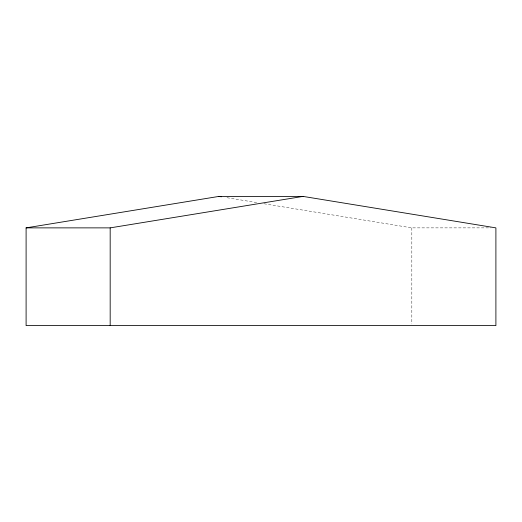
<?xml version="1.0" encoding="UTF-8"?>
<svg xmlns="http://www.w3.org/2000/svg" width="522" height="522" viewBox="0 0 522 522"><rect width="100%" height="100%" fill="white"/><g stroke="black" fill="none" stroke-linecap="round" stroke-linejoin="round"><path stroke-width="0.39" stroke-dasharray="2.61 1.96" d="M263.962 203.75L411.825 227.873L491.052 227.873M226.998 197.714L258.338 202.83M411.825 227.873L411.825 323.966"/><path stroke-width="0.78" d="M26.1 227.873L218.966 196.403L303.034 196.403L495.9 227.873L495.9 325.597L26.1 325.597L26.1 227.873L110.175 227.873L303.034 196.403M218.966 196.403L221.374 196.794M110.175 227.873L110.175 325.597"/></g></svg>
